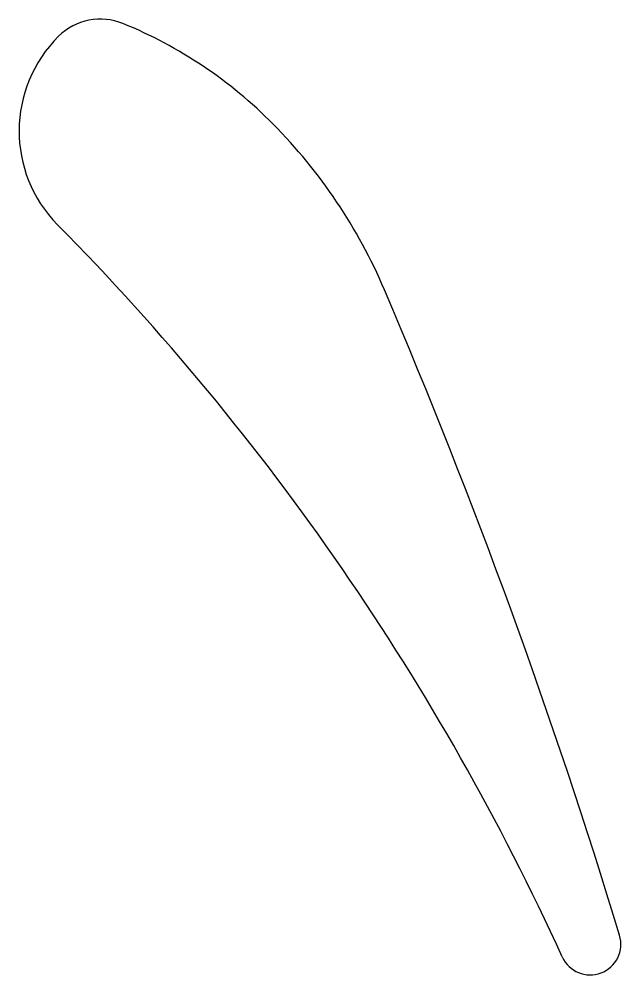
# Model space of a CAD drawing. Header units: metres. Extents: x -5 to 73, y -122 to 2.
import ezdxf

# ---------------------------------------------------------------- set-up
doc = ezdxf.new("R2010")
doc.units = ezdxf.units.M

msp = doc.modelspace()

# ---------------------------------------------------------------- linework, layer by layer
at = {"layer": 'PARAMETRIX'}
for centre, radius, start, end in [((5.4464, -5.5101), 7.7476, 67.7624, 134.6667), ((-13.8538, -52.7152), 58.7457, 44.6667, 67.7624), ((12.185, -12.3276), 17.3333, 134.6667, 224.6667), ((-21.5745, -60.3466), 69.6015, 23.1446, 44.6667), ((-235.5526, -257.1994), 331, 24.5295, 44.6667), ((-714.3222, -356.4665), 822.9848, 16.9194, 23.1446), ((69.2129, -118.1203), 4, 204.5295, 16.9194)]:
    msp.add_arc(centre, radius, start, end, dxfattribs=at)

doc.saveas('drawing.dxf')
